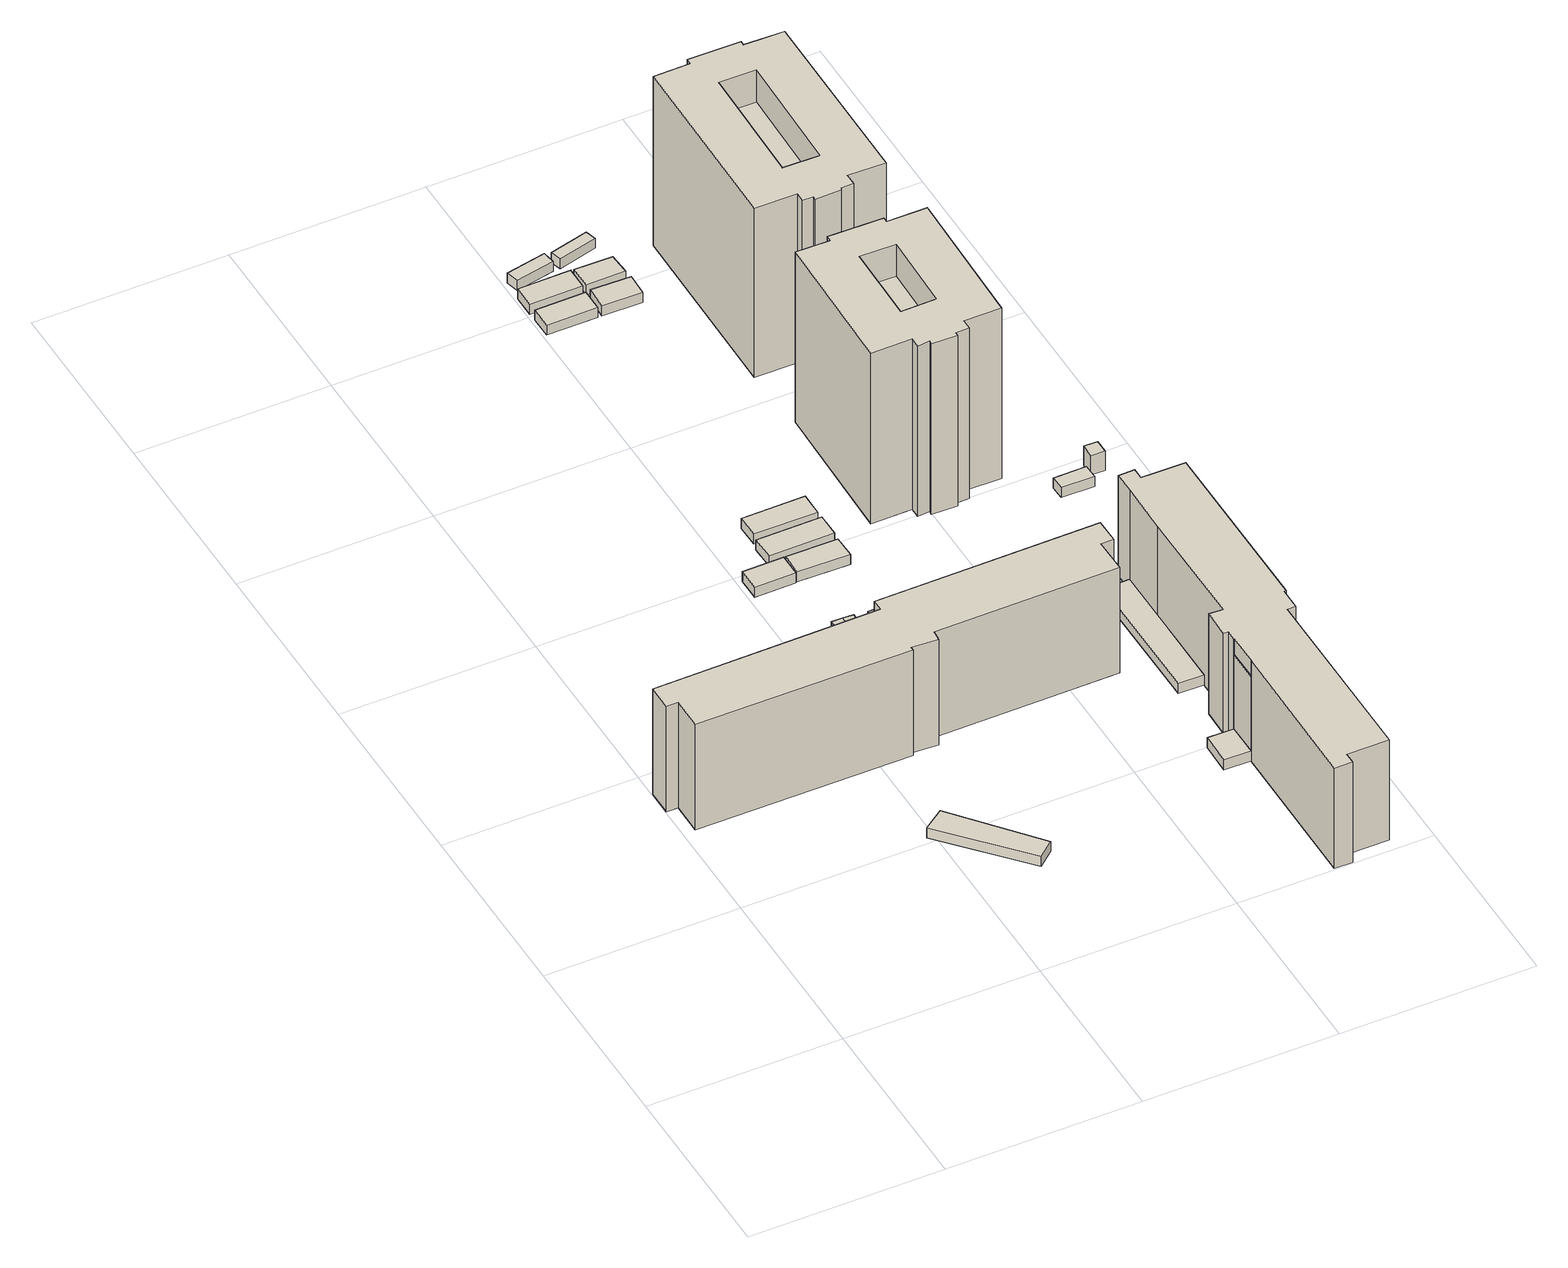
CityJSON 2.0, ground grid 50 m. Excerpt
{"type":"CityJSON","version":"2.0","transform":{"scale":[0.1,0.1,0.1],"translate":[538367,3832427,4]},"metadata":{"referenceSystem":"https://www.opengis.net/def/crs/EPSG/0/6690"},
"CityObjects":{
"building1":{"type":"Building","attributes":{"計測周辺長":66.81,"1/2500図郭":74,"区名":"住之江区","町丁目名称":"南港中５丁目","街区番号":5,"class":"3003","usage":"412","storeysAboveGround":1,"BuildingDetailAttribute.buildingRoofEdgeArea":165.66,"BuildingDetailAttribute.buildingStructureType":"610","BuildingDetailAttribute.buildingStructureOrgType":"2","BuildingDetailAttribute.detailedUsage":"1130","BuildingDetailAttribute.specifiedBuildingCoverageRate":0.6,"BuildingDetailAttribute.surveyYear":2017,"BuildingHighTideRiskAttribute.description":"1","BuildingHighTideRiskAttribute.rank":"2","BuildingHighTideRiskAttribute.depth":0.956,"BuildingIDAttribute.prefecture":"27","BuildingIDAttribute.city":"27125"},"geometry":[{"type":"Solid","lod":"1","boundaries":[[[[0,1,2,3]],[[2,4,5,3]],[[1,6,4,2]],[[0,7,6,1]],[[3,5,7,0]],[[4,6,7,5]]]]}]},
"building2":{"type":"Building","attributes":{"計測周辺長":268.54,"1/2500図郭":74,"区名":"住之江区","町丁目名称":"南港中５丁目","街区番号":5,"class":"3002","usage":"412","measuredHeight":31.6,"storeysAboveGround":9,"BuildingDetailAttribute.buildingRoofEdgeArea":1752.31,"BuildingDetailAttribute.buildingStructureType":"603","BuildingDetailAttribute.buildingStructureOrgType":"3","BuildingDetailAttribute.detailedUsage":"1130","BuildingDetailAttribute.specifiedBuildingCoverageRate":0.6,"BuildingDetailAttribute.surveyYear":2017,"BuildingHighTideRiskAttribute.description":"1","BuildingHighTideRiskAttribute.rank":"2","BuildingHighTideRiskAttribute.depth":1.13,"BuildingIDAttribute.prefecture":"27","BuildingIDAttribute.city":"27125"},"geometry":[{"type":"Solid","lod":"1","boundaries":[[[[8,9,10,11,12,13,14,15,16,17,18,19,20,21]],[[20,22,23,21]],[[19,24,22,20]],[[18,25,24,19]],[[17,26,25,18]],[[16,27,26,17]],[[15,28,27,16]],[[14,29,28,15]],[[13,30,29,14]],[[12,31,30,13]],[[11,32,31,12]],[[10,33,32,11]],[[9,34,33,10]],[[8,35,34,9]],[[21,23,35,8]],[[22,24,25,26,27,28,29,30,31,32,33,34,35,23]]]]}]},
"building3":{"type":"Building","attributes":{"計測周辺長":30.01,"1/2500図郭":74,"区名":"住之江区","町丁目名称":"南港中５丁目","街区番号":5,"class":"3003","usage":"412","storeysAboveGround":1,"BuildingDetailAttribute.buildingRoofEdgeArea":33.69,"BuildingDetailAttribute.buildingStructureType":"610","BuildingDetailAttribute.buildingStructureOrgType":"2","BuildingDetailAttribute.detailedUsage":"1130","BuildingDetailAttribute.specifiedBuildingCoverageRate":0.6,"BuildingDetailAttribute.surveyYear":2017,"BuildingHighTideRiskAttribute.description":"1","BuildingHighTideRiskAttribute.rank":"2","BuildingHighTideRiskAttribute.depth":0.664,"BuildingIDAttribute.prefecture":"27","BuildingIDAttribute.city":"27125"},"geometry":[{"type":"Solid","lod":"1","boundaries":[[[[36,37,38,39]],[[38,40,41,39]],[[37,42,40,38]],[[36,43,42,37]],[[39,41,43,36]],[[40,42,43,41]]]]}]},
"building4":{"type":"Building","attributes":{"計測周辺長":33,"1/2500図郭":74,"区名":"住之江区","町丁目名称":"南港中５丁目","街区番号":3,"class":"3003","usage":"412","storeysAboveGround":1,"BuildingDetailAttribute.buildingRoofEdgeArea":63,"BuildingDetailAttribute.buildingStructureType":"610","BuildingDetailAttribute.buildingStructureOrgType":"2","BuildingDetailAttribute.detailedUsage":"1130","BuildingDetailAttribute.specifiedBuildingCoverageRate":0.6,"BuildingDetailAttribute.surveyYear":2017,"BuildingHighTideRiskAttribute.description":"1","BuildingHighTideRiskAttribute.rank":"2","BuildingHighTideRiskAttribute.depth":1.05,"BuildingIDAttribute.prefecture":"27","BuildingIDAttribute.city":"27125"},"geometry":[{"type":"Solid","lod":"1","boundaries":[[[[44,45,46,47]],[[46,48,49,47]],[[45,50,48,46]],[[44,51,50,45]],[[47,49,51,44]],[[48,50,51,49]]]]}]},
"building5":{"type":"Building","attributes":{"計測周辺長":30.03,"1/2500図郭":74,"区名":"住之江区","町丁目名称":"南港中５丁目","街区番号":5,"class":"3003","usage":"412","storeysAboveGround":1,"BuildingDetailAttribute.buildingRoofEdgeArea":33.75,"BuildingDetailAttribute.buildingStructureType":"610","BuildingDetailAttribute.buildingStructureOrgType":"2","BuildingDetailAttribute.detailedUsage":"1130","BuildingDetailAttribute.specifiedBuildingCoverageRate":0.6,"BuildingDetailAttribute.surveyYear":2017,"BuildingHighTideRiskAttribute.description":"1","BuildingHighTideRiskAttribute.rank":"2","BuildingHighTideRiskAttribute.depth":0.664,"BuildingIDAttribute.prefecture":"27","BuildingIDAttribute.city":"27125"},"geometry":[{"type":"Solid","lod":"1","boundaries":[[[[38,52,53,39]],[[53,54,41,39]],[[52,55,54,53]],[[38,40,55,52]],[[39,41,40,38]],[[54,55,40,41]]]]}]},
"building6":{"type":"Building","attributes":{"計測周辺長":23,"1/2500図郭":74,"区名":"住之江区","町丁目名称":"南港中５丁目","街区番号":5,"class":"3001","usage":"412","storeysAboveGround":1,"BuildingDetailAttribute.buildingRoofEdgeArea":32.81,"BuildingDetailAttribute.buildingStructureType":"610","BuildingDetailAttribute.buildingStructureOrgType":"2","BuildingDetailAttribute.detailedUsage":"1130","BuildingDetailAttribute.specifiedBuildingCoverageRate":0.6,"BuildingDetailAttribute.surveyYear":2017,"BuildingHighTideRiskAttribute.description":"1","BuildingHighTideRiskAttribute.rank":"2","BuildingHighTideRiskAttribute.depth":0.844,"BuildingIDAttribute.prefecture":"27","BuildingIDAttribute.city":"27125"},"geometry":[{"type":"Solid","lod":"1","boundaries":[[[[56,57,58,59]],[[58,60,61,59]],[[57,62,60,58]],[[56,63,62,57]],[[59,61,63,56]],[[60,62,63,61]]]]}]},
"building7":{"type":"Building","attributes":{"計測周辺長":16.52,"1/2500図郭":74,"区名":"住之江区","町丁目名称":"南港中５丁目","街区番号":5,"class":"3001","usage":"412","measuredHeight":3.1,"storeysAboveGround":1,"BuildingDetailAttribute.buildingRoofEdgeArea":16.47,"BuildingDetailAttribute.buildingStructureType":"610","BuildingDetailAttribute.buildingStructureOrgType":"2","BuildingDetailAttribute.detailedUsage":"1130","BuildingDetailAttribute.specifiedBuildingCoverageRate":0.6,"BuildingDetailAttribute.surveyYear":2017,"BuildingHighTideRiskAttribute.description":"1","BuildingHighTideRiskAttribute.rank":"2","BuildingHighTideRiskAttribute.depth":0.844,"BuildingIDAttribute.prefecture":"27","BuildingIDAttribute.city":"27125"},"geometry":[{"type":"Solid","lod":"1","boundaries":[[[[64,65,66,67]],[[66,68,69,67]],[[65,70,68,66]],[[64,71,70,65]],[[67,69,71,64]],[[68,70,71,69]]]]}]},
"building8":{"type":"Building","attributes":{"計測周辺長":38.52,"1/2500図郭":74,"区名":"住之江区","町丁目名称":"南港中５丁目","街区番号":3,"class":"3003","usage":"412","storeysAboveGround":1,"BuildingDetailAttribute.buildingRoofEdgeArea":78.62,"BuildingDetailAttribute.buildingStructureType":"610","BuildingDetailAttribute.buildingStructureOrgType":"2","BuildingDetailAttribute.detailedUsage":"1130","BuildingDetailAttribute.specifiedBuildingCoverageRate":0.6,"BuildingDetailAttribute.surveyYear":2017,"BuildingHighTideRiskAttribute.description":"1","BuildingHighTideRiskAttribute.rank":"2","BuildingHighTideRiskAttribute.depth":1.04,"BuildingIDAttribute.prefecture":"27","BuildingIDAttribute.city":"27125"},"geometry":[{"type":"Solid","lod":"1","boundaries":[[[[72,73,74,75]],[[74,76,77,75]],[[73,78,76,74]],[[72,79,78,73]],[[75,77,79,72]],[[76,78,79,77]]]]}]},
"building9":{"type":"Building","attributes":{"計測周辺長":46,"1/2500図郭":74,"区名":"住之江区","町丁目名称":"南港中５丁目","街区番号":3,"class":"3003","usage":"412","storeysAboveGround":1,"BuildingDetailAttribute.buildingRoofEdgeArea":104.69,"BuildingDetailAttribute.buildingStructureType":"610","BuildingDetailAttribute.buildingStructureOrgType":"2","BuildingDetailAttribute.detailedUsage":"1130","BuildingDetailAttribute.specifiedBuildingCoverageRate":0.6,"BuildingDetailAttribute.surveyYear":2017,"BuildingHighTideRiskAttribute.description":"1","BuildingHighTideRiskAttribute.rank":"2","BuildingHighTideRiskAttribute.depth":1.04,"BuildingIDAttribute.prefecture":"27","BuildingIDAttribute.city":"27125"},"geometry":[{"type":"Solid","lod":"1","boundaries":[[[[80,81,82,83]],[[82,84,85,83]],[[81,86,84,82]],[[80,87,86,81]],[[83,85,87,80]],[[84,86,87,85]]]]}]},
"building10":{"type":"Building","attributes":{"計測周辺長":44.75,"1/2500図郭":74,"区名":"住之江区","町丁目名称":"南港中５丁目","街区番号":3,"class":"3003","usage":"412","storeysAboveGround":1,"BuildingDetailAttribute.buildingRoofEdgeArea":99.53,"BuildingDetailAttribute.buildingStructureType":"610","BuildingDetailAttribute.buildingStructureOrgType":"2","BuildingDetailAttribute.detailedUsage":"1130","BuildingDetailAttribute.specifiedBuildingCoverageRate":0.6,"BuildingDetailAttribute.surveyYear":2017,"BuildingHighTideRiskAttribute.description":"1","BuildingHighTideRiskAttribute.rank":"2","BuildingHighTideRiskAttribute.depth":0.976,"BuildingIDAttribute.prefecture":"27","BuildingIDAttribute.city":"27125"},"geometry":[{"type":"Solid","lod":"1","boundaries":[[[[88,89,90,91]],[[90,92,93,91]],[[89,94,92,90]],[[88,95,94,89]],[[91,93,95,88]],[[92,94,95,93]]]]}]},
"building11":{"type":"Building","attributes":{"計測周辺長":82.7,"1/2500図郭":74,"区名":"住之江区","町丁目名称":"南港中５丁目","街区番号":5,"class":"3003","usage":"412","storeysAboveGround":1,"BuildingDetailAttribute.buildingRoofEdgeArea":182.74,"BuildingDetailAttribute.buildingStructureType":"610","BuildingDetailAttribute.buildingStructureOrgType":"2","BuildingDetailAttribute.detailedUsage":"1130","BuildingDetailAttribute.specifiedBuildingCoverageRate":0.6,"BuildingDetailAttribute.surveyYear":2017,"BuildingHighTideRiskAttribute.description":"1","BuildingHighTideRiskAttribute.rank":"2","BuildingHighTideRiskAttribute.depth":0.971,"BuildingIDAttribute.prefecture":"27","BuildingIDAttribute.city":"27125"},"geometry":[{"type":"Solid","lod":"1","boundaries":[[[[96,97,98,99]],[[98,100,101,99]],[[97,102,100,98]],[[96,103,102,97]],[[99,101,103,96]],[[100,102,103,101]]]]}]},
"building12":{"type":"Building","attributes":{"計測周辺長":58.24,"1/2500図郭":74,"区名":"住之江区","町丁目名称":"南港中５丁目","街区番号":5,"class":"3001","usage":"412","measuredHeight":4.8,"storeysAboveGround":1,"BuildingDetailAttribute.buildingRoofEdgeArea":208.68,"BuildingDetailAttribute.buildingStructureType":"610","BuildingDetailAttribute.buildingStructureOrgType":"2","BuildingDetailAttribute.detailedUsage":"1130","BuildingDetailAttribute.specifiedBuildingCoverageRate":0.6,"BuildingDetailAttribute.surveyYear":2017,"BuildingHighTideRiskAttribute.description":"1","BuildingHighTideRiskAttribute.rank":"2","BuildingHighTideRiskAttribute.depth":1.02,"BuildingIDAttribute.prefecture":"27","BuildingIDAttribute.city":"27125"},"geometry":[{"type":"Solid","lod":"1","boundaries":[[[[104,105,106,107]],[[106,108,109,107]],[[105,110,108,106]],[[104,111,110,105]],[[107,109,111,104]],[[108,110,111,109]]]]}]},
"building13":{"type":"Building","attributes":{"計測周辺長":37.5,"1/2500図郭":74,"区名":"住之江区","町丁目名称":"南港中５丁目","街区番号":3,"class":"3003","usage":"412","storeysAboveGround":1,"BuildingDetailAttribute.buildingRoofEdgeArea":74.75,"BuildingDetailAttribute.buildingStructureType":"610","BuildingDetailAttribute.buildingStructureOrgType":"2","BuildingDetailAttribute.detailedUsage":"1130","BuildingDetailAttribute.specifiedBuildingCoverageRate":0.6,"BuildingDetailAttribute.surveyYear":2017,"BuildingHighTideRiskAttribute.description":"1","BuildingHighTideRiskAttribute.rank":"2","BuildingHighTideRiskAttribute.depth":1.19,"BuildingIDAttribute.prefecture":"27","BuildingIDAttribute.city":"27125"},"geometry":[{"type":"Solid","lod":"1","boundaries":[[[[112,113,114,115]],[[114,116,117,115]],[[113,118,116,114]],[[112,119,118,113]],[[115,117,119,112]],[[116,118,119,117]]]]}]},
"building14":{"type":"Building","attributes":{"計測周辺長":38.99,"1/2500図郭":74,"区名":"住之江区","町丁目名称":"南港中５丁目","街区番号":3,"class":"3003","usage":"412","storeysAboveGround":1,"BuildingDetailAttribute.buildingRoofEdgeArea":80.98,"BuildingDetailAttribute.buildingStructureType":"610","BuildingDetailAttribute.buildingStructureOrgType":"2","BuildingDetailAttribute.detailedUsage":"1130","BuildingDetailAttribute.specifiedBuildingCoverageRate":0.6,"BuildingDetailAttribute.surveyYear":2017,"BuildingHighTideRiskAttribute.description":"1","BuildingHighTideRiskAttribute.rank":"2","BuildingHighTideRiskAttribute.depth":1.18,"BuildingIDAttribute.prefecture":"27","BuildingIDAttribute.city":"27125"},"geometry":[{"type":"Solid","lod":"1","boundaries":[[[[120,121,122,123]],[[122,124,125,123]],[[121,126,124,122]],[[120,127,126,121]],[[123,125,127,120]],[[124,126,127,125]]]]}]},
"building15":{"type":"Building","attributes":{"計測周辺長":30.56,"1/2500図郭":74,"区名":"住之江区","町丁目名称":"南港中５丁目","街区番号":5,"class":"3003","usage":"412","storeysAboveGround":1,"BuildingDetailAttribute.buildingRoofEdgeArea":57.62,"BuildingDetailAttribute.buildingStructureType":"610","BuildingDetailAttribute.buildingStructureOrgType":"2","BuildingDetailAttribute.detailedUsage":"1130","BuildingDetailAttribute.specifiedBuildingCoverageRate":0.6,"BuildingDetailAttribute.surveyYear":2017,"BuildingHighTideRiskAttribute.description":"1","BuildingHighTideRiskAttribute.rank":"2","BuildingHighTideRiskAttribute.depth":1.09,"BuildingIDAttribute.prefecture":"27","BuildingIDAttribute.city":"27125"},"geometry":[{"type":"Solid","lod":"1","boundaries":[[[[128,129,130,131]],[[130,132,133,131]],[[129,134,132,130]],[[128,135,134,129]],[[131,133,135,128]],[[132,134,135,133]]]]}]},
"building16":{"type":"Building","attributes":{"計測周辺長":27.74,"1/2500図郭":74,"区名":"住之江区","町丁目名称":"南港中５丁目","街区番号":3,"class":"3003","usage":"412","storeysAboveGround":1,"BuildingDetailAttribute.buildingRoofEdgeArea":34.94,"BuildingDetailAttribute.buildingStructureType":"610","BuildingDetailAttribute.buildingStructureOrgType":"2","BuildingDetailAttribute.detailedUsage":"1130","BuildingDetailAttribute.specifiedBuildingCoverageRate":0.6,"BuildingDetailAttribute.surveyYear":2017,"BuildingHighTideRiskAttribute.description":"1","BuildingHighTideRiskAttribute.rank":"2","BuildingHighTideRiskAttribute.depth":1.18,"BuildingIDAttribute.prefecture":"27","BuildingIDAttribute.city":"27125"},"geometry":[{"type":"Solid","lod":"1","boundaries":[[[[136,137,138,139]],[[138,140,141,139]],[[137,142,140,138]],[[136,143,142,137]],[[139,141,143,136]],[[140,142,143,141]]]]}]},
"building17":{"type":"Building","attributes":{"class":"3003","measuredHeight":25.3,"BuildingDetailAttribute.specifiedBuildingCoverageRate":0.6,"BuildingDetailAttribute.surveyYear":2017,"BuildingHighTideRiskAttribute.description":"1","BuildingHighTideRiskAttribute.rank":"2","BuildingHighTideRiskAttribute.depth":1.09,"BuildingIDAttribute.prefecture":"27","BuildingIDAttribute.city":"27125"},"geometry":[{"type":"Solid","lod":"1","boundaries":[[[[144,145,128,131]],[[128,146,147,131]],[[145,148,146,128]],[[144,149,148,145]],[[131,147,149,144]],[[146,148,149,147]]]]}]},
"building18":{"type":"Building","attributes":{"計測周辺長":32.78,"1/2500図郭":74,"区名":"住之江区","町丁目名称":"南港中５丁目","街区番号":3,"class":"3003","usage":"412","storeysAboveGround":1,"BuildingDetailAttribute.buildingRoofEdgeArea":62.88,"BuildingDetailAttribute.buildingStructureType":"610","BuildingDetailAttribute.buildingStructureOrgType":"2","BuildingDetailAttribute.detailedUsage":"1130","BuildingDetailAttribute.specifiedBuildingCoverageRate":0.6,"BuildingDetailAttribute.surveyYear":2017,"BuildingHighTideRiskAttribute.description":"1","BuildingHighTideRiskAttribute.rank":"2","BuildingHighTideRiskAttribute.depth":1.16,"BuildingIDAttribute.prefecture":"27","BuildingIDAttribute.city":"27125"},"geometry":[{"type":"Solid","lod":"1","boundaries":[[[[150,151,152,153]],[[152,154,155,153]],[[151,156,154,152]],[[150,157,156,151]],[[153,155,157,150]],[[154,156,157,155]]]]}]},
"building19":{"type":"Building","attributes":{"計測周辺長":31.51,"1/2500図郭":74,"区名":"住之江区","町丁目名称":"南港中５丁目","街区番号":3,"class":"3003","usage":"412","storeysAboveGround":1,"BuildingDetailAttribute.buildingRoofEdgeArea":58,"BuildingDetailAttribute.buildingStructureType":"610","BuildingDetailAttribute.buildingStructureOrgType":"2","BuildingDetailAttribute.detailedUsage":"1130","BuildingDetailAttribute.specifiedBuildingCoverageRate":0.6,"BuildingDetailAttribute.surveyYear":2017,"BuildingHighTideRiskAttribute.description":"1","BuildingHighTideRiskAttribute.rank":"2","BuildingHighTideRiskAttribute.depth":1.18,"BuildingIDAttribute.prefecture":"27","BuildingIDAttribute.city":"27125"},"geometry":[{"type":"Solid","lod":"1","boundaries":[[[[158,159,160,161]],[[160,162,163,161]],[[159,164,162,160]],[[158,165,164,159]],[[161,163,165,158]],[[162,164,165,163]]]]}]},
"building20":{"type":"Building","attributes":{"計測周辺長":26.8,"1/2500図郭":74,"区名":"住之江区","町丁目名称":"南港中５丁目","街区番号":3,"class":"3003","usage":"412","storeysAboveGround":1,"BuildingDetailAttribute.buildingRoofEdgeArea":30.06,"BuildingDetailAttribute.buildingStructureType":"610","BuildingDetailAttribute.buildingStructureOrgType":"2","BuildingDetailAttribute.detailedUsage":"1130","BuildingDetailAttribute.specifiedBuildingCoverageRate":0.6,"BuildingDetailAttribute.surveyYear":2017,"BuildingHighTideRiskAttribute.description":"1","BuildingHighTideRiskAttribute.rank":"2","BuildingHighTideRiskAttribute.depth":1.23,"BuildingIDAttribute.prefecture":"27","BuildingIDAttribute.city":"27125"},"geometry":[{"type":"Solid","lod":"1","boundaries":[[[[166,167,168,169]],[[168,170,171,169]],[[167,172,170,168]],[[166,173,172,167]],[[169,171,173,166]],[[170,172,173,171]]]]}]},
"building21":{"type":"Building","attributes":{"計測周辺長":260.28,"1/2500図郭":74,"区名":"住之江区","町丁目名称":"南港中５丁目","街区番号":5,"class":"3002","usage":"412","measuredHeight":30.1,"storeysAboveGround":9,"BuildingDetailAttribute.buildingRoofEdgeArea":1666.78,"BuildingDetailAttribute.buildingStructureType":"603","BuildingDetailAttribute.buildingStructureOrgType":"3","BuildingDetailAttribute.detailedUsage":"1130","BuildingDetailAttribute.specifiedBuildingCoverageRate":0.6,"BuildingDetailAttribute.surveyYear":2017,"BuildingHighTideRiskAttribute.description":"1","BuildingHighTideRiskAttribute.rank":"2","BuildingHighTideRiskAttribute.depth":1.33,"BuildingIDAttribute.prefecture":"27","BuildingIDAttribute.city":"27125"},"geometry":[{"type":"Solid","lod":"1","boundaries":[[[[174,175,176,177,178,179,180,181,182,183,184,185,186,187,188,189,190,191,192,193,194,195]],[[194,196,197,195]],[[193,198,196,194]],[[192,199,198,193]],[[191,200,199,192]],[[190,201,200,191]],[[189,202,201,190]],[[188,203,202,189]],[[187,204,203,188]],[[186,205,204,187]],[[185,206,205,186]],[[184,207,206,185]],[[183,208,207,184]],[[182,209,208,183]],[[181,210,209,182]],[[180,211,210,181]],[[179,212,211,180]],[[178,213,212,179]],[[177,214,213,178]],[[176,215,214,177]],[[175,216,215,176]],[[174,217,216,175]],[[195,197,217,174]],[[196,198,199,200,201,202,203,204,205,206,207,208,209,210,211,212,213,214,215,216,217,197]]]]}]},
"building22":{"type":"Building","attributes":{"計測周辺長":86.45,"1/2500図郭":74,"区名":"住之江区","町丁目名称":"南港中５丁目","街区番号":5,"class":"3003","usage":"412","storeysAboveGround":1,"BuildingDetailAttribute.buildingRoofEdgeArea":242.31,"BuildingDetailAttribute.buildingStructureType":"610","BuildingDetailAttribute.buildingStructureOrgType":"2","BuildingDetailAttribute.detailedUsage":"1130","BuildingDetailAttribute.specifiedBuildingCoverageRate":0.6,"BuildingDetailAttribute.surveyYear":2017,"BuildingHighTideRiskAttribute.description":"1","BuildingHighTideRiskAttribute.rank":"2","BuildingHighTideRiskAttribute.depth":0.992,"BuildingIDAttribute.prefecture":"27","BuildingIDAttribute.city":"27125"},"geometry":[{"type":"Solid","lod":"1","boundaries":[[[[218,219,220,221,222]],[[221,223,224,222]],[[220,225,223,221]],[[219,226,225,220]],[[218,227,226,219]],[[222,224,227,218]],[[223,225,226,227,224]]]]}]},
"building23":{"type":"Building","attributes":{"計測周辺長":213.13,"1/2500図郭":74,"区名":"住之江区","町丁目名称":"南港中５丁目","街区番号":3,"class":"3002","usage":"412","measuredHeight":51.3,"storeysAboveGround":14,"BuildingDetailAttribute.buildingRoofEdgeArea":1142.28,"BuildingDetailAttribute.buildingStructureType":"603","BuildingDetailAttribute.buildingStructureOrgType":"3","BuildingDetailAttribute.detailedUsage":"1130","BuildingDetailAttribute.specifiedBuildingCoverageRate":0.6,"BuildingDetailAttribute.surveyYear":2017,"BuildingHighTideRiskAttribute.description":"1","BuildingHighTideRiskAttribute.rank":"2","BuildingHighTideRiskAttribute.depth":0.792,"BuildingIDAttribute.prefecture":"27","BuildingIDAttribute.city":"27125"},"geometry":[{"type":"Solid","lod":"1","boundaries":[[[[228,229,230,231,232,233,234,235,236,237,238,239,240,241,242,243],[244,245,246,247]],[[242,248,249,243]],[[241,250,248,242]],[[240,251,250,241]],[[239,252,251,240]],[[238,253,252,239]],[[237,254,253,238]],[[236,255,254,237]],[[235,256,255,236]],[[234,257,256,235]],[[233,258,257,234]],[[232,259,258,233]],[[231,260,259,232]],[[230,261,260,231]],[[229,262,261,230]],[[228,263,262,229]],[[243,249,263,228]],[[246,264,265,247]],[[245,266,264,246]],[[244,267,266,245]],[[247,265,267,244]],[[248,250,251,252,253,254,255,256,257,258,259,260,261,262,263,249],[264,266,267,265]]]]}]},
"building24":{"type":"Building","attributes":{"class":"3002","measuredHeight":41.5,"BuildingDetailAttribute.specifiedBuildingCoverageRate":0.6,"BuildingDetailAttribute.surveyYear":2017,"BuildingHighTideRiskAttribute.description":"1","BuildingHighTideRiskAttribute.rank":"2","BuildingHighTideRiskAttribute.depth":0.664,"BuildingIDAttribute.prefecture":"27","BuildingIDAttribute.city":"27125"},"geometry":[{"type":"Solid","lod":"1","boundaries":[[[[268,269,270,271]],[[270,272,273,271]],[[269,274,272,270]],[[268,275,274,269]],[[271,273,275,268]],[[272,274,275,273]]]]}]},
"building25":{"type":"Building","attributes":{"計測周辺長":260.61,"1/2500図郭":74,"区名":"住之江区","町丁目名称":"南港中５丁目","街区番号":3,"class":"3002","usage":"412","measuredHeight":50.8,"storeysAboveGround":14,"BuildingDetailAttribute.buildingRoofEdgeArea":1433.97,"BuildingDetailAttribute.buildingStructureType":"603","BuildingDetailAttribute.buildingStructureOrgType":"3","BuildingDetailAttribute.detailedUsage":"1130","BuildingDetailAttribute.specifiedBuildingCoverageRate":0.6,"BuildingDetailAttribute.surveyYear":2017,"BuildingHighTideRiskAttribute.description":"1","BuildingHighTideRiskAttribute.rank":"2","BuildingHighTideRiskAttribute.depth":0.776,"BuildingIDAttribute.prefecture":"27","BuildingIDAttribute.city":"27125"},"geometry":[{"type":"Solid","lod":"1","boundaries":[[[[276,277,278,279,280,281,282,283,284,285,286,287,288,289,290,291],[292,293,294,295]],[[290,296,297,291]],[[289,298,296,290]],[[288,299,298,289]],[[287,300,299,288]],[[286,301,300,287]],[[285,302,301,286]],[[284,303,302,285]],[[283,304,303,284]],[[282,305,304,283]],[[281,306,305,282]],[[280,307,306,281]],[[279,308,307,280]],[[278,309,308,279]],[[277,310,309,278]],[[276,311,310,277]],[[291,297,311,276]],[[294,312,313,295]],[[293,314,312,294]],[[292,315,314,293]],[[295,313,315,292]],[[296,298,299,300,301,302,303,304,305,306,307,308,309,310,311,297],[312,314,315,313]]]]}]},
"building26":{"type":"Building","attributes":{"class":"3002","measuredHeight":41.1,"BuildingDetailAttribute.specifiedBuildingCoverageRate":0.6,"BuildingDetailAttribute.surveyYear":2017,"BuildingHighTideRiskAttribute.description":"1","BuildingHighTideRiskAttribute.rank":"2","BuildingHighTideRiskAttribute.depth":0.665,"BuildingIDAttribute.prefecture":"27","BuildingIDAttribute.city":"27125"},"geometry":[{"type":"Solid","lod":"1","boundaries":[[[[316,317,318,319]],[[318,320,321,319]],[[317,322,320,318]],[[316,323,322,317]],[[319,321,323,316]],[[320,322,323,321]]]]}]},
"building27":{"type":"Building","attributes":{"計測周辺長":36.75,"1/2500図郭":74,"区名":"住之江区","町丁目名称":"南港中５丁目","街区番号":5,"class":"3003","usage":"412","storeysAboveGround":1,"BuildingDetailAttribute.buildingRoofEdgeArea":65.81,"BuildingDetailAttribute.buildingStructureType":"610","BuildingDetailAttribute.buildingStructureOrgType":"2","BuildingDetailAttribute.detailedUsage":"1130","BuildingDetailAttribute.specifiedBuildingCoverageRate":0.6,"BuildingDetailAttribute.surveyYear":2017,"BuildingHighTideRiskAttribute.description":"1","BuildingHighTideRiskAttribute.rank":"2","BuildingHighTideRiskAttribute.depth":1.06,"BuildingIDAttribute.prefecture":"27","BuildingIDAttribute.city":"27125"},"geometry":[{"type":"Solid","lod":"1","boundaries":[[[[324,325,326,327]],[[326,328,329,327]],[[325,330,328,326]],[[324,331,330,325]],[[327,329,331,324]],[[328,330,331,329]]]]}]},
"building28":{"type":"Building","attributes":{"計測周辺長":24.75,"1/2500図郭":74,"区名":"住之江区","町丁目名称":"南港中５丁目","街区番号":3,"class":"3001","usage":"412","storeysAboveGround":1,"BuildingDetailAttribute.buildingRoofEdgeArea":32.94,"BuildingDetailAttribute.buildingStructureType":"610","BuildingDetailAttribute.buildingStructureOrgType":"2","BuildingDetailAttribute.detailedUsage":"1130","BuildingDetailAttribute.specifiedBuildingCoverageRate":0.6,"BuildingDetailAttribute.surveyYear":2017,"BuildingHighTideRiskAttribute.description":"1","BuildingHighTideRiskAttribute.rank":"2","BuildingHighTideRiskAttribute.depth":1.17,"BuildingIDAttribute.prefecture":"27","BuildingIDAttribute.city":"27125"},"geometry":[{"type":"Solid","lod":"1","boundaries":[[[[332,333,334,335]],[[334,336,337,335]],[[333,338,336,334]],[[332,339,338,333]],[[335,337,339,332]],[[336,338,339,337]]]]}]},
"building29":{"type":"Building","attributes":{"計測周辺長":57.85,"1/2500図郭":74,"区名":"住之江区","町丁目名称":"南港中５丁目","街区番号":3,"class":"3001","usage":"412","measuredHeight":5.8,"storeysAboveGround":2,"BuildingDetailAttribute.buildingRoofEdgeArea":161.95,"BuildingDetailAttribute.buildingStructureType":"610","BuildingDetailAttribute.buildingStructureOrgType":"2","BuildingDetailAttribute.detailedUsage":"1130","BuildingDetailAttribute.specifiedBuildingCoverageRate":0.6,"BuildingDetailAttribute.surveyYear":2017,"BuildingHighTideRiskAttribute.description":"1","BuildingHighTideRiskAttribute.rank":"2","BuildingHighTideRiskAttribute.depth":1.23,"BuildingIDAttribute.prefecture":"27","BuildingIDAttribute.city":"27125"},"geometry":[{"type":"Solid","lod":"1","boundaries":[[[[340,341,342,343]],[[342,344,345,343]],[[341,346,344,342]],[[340,347,346,341]],[[343,345,347,340]],[[344,346,347,345]]]]}]},
"building30":{"type":"Building","attributes":{"class":"3001","BuildingDetailAttribute.specifiedBuildingCoverageRate":0.6,"BuildingDetailAttribute.surveyYear":2017,"BuildingHighTideRiskAttribute.description":"1","BuildingHighTideRiskAttribute.rank":"2","BuildingHighTideRiskAttribute.depth":0.987,"BuildingIDAttribute.prefecture":"27","BuildingIDAttribute.city":"27125"},"geometry":[{"type":"Solid","lod":"1","boundaries":[[[[348,349,350,351]],[[350,352,353,351]],[[349,354,352,350]],[[348,355,354,349]],[[351,353,355,348]],[[352,354,355,353]]]]}]},
"building31":{"type":"Building","attributes":{"class":"3001","BuildingDetailAttribute.specifiedBuildingCoverageRate":0.6,"BuildingDetailAttribute.surveyYear":2017,"BuildingHighTideRiskAttribute.description":"1","BuildingHighTideRiskAttribute.rank":"2","BuildingHighTideRiskAttribute.depth":0.972,"BuildingIDAttribute.prefecture":"27","BuildingIDAttribute.city":"27125"},"geometry":[{"type":"Solid","lod":"1","boundaries":[[[[356,357,358,359]],[[358,360,361,359]],[[357,362,360,358]],[[356,363,362,357]],[[359,361,363,356]],[[360,362,363,361]]]]}]}
},
"vertices":[
[481,517,11],[535,555,11],[707,347,11],[665,312,11],[707,347,41],[665,312,41],[535,555,41],[481,517,41],
[31,780,11],[32,865,11],[2,865,11],[2,932,11],[581,936,11],[581,966,11],[1156,969,11],[1157,904,11],[1124,904,11],[1125,814,11],[653,811,11],[650,784,11],[583,788,11],[583,778,11],[583,788,328],[583,778,328],[650,784,328],[653,811,328],[1125,814,328],[1124,904,328],[1157,904,328],[1156,969,328],[581,966,328],[581,936,328],[2,932,328],[2,865,328],[32,865,328],[31,780,328],
[612,1113,12],[613,1236,12],[641,1236,12],[640,1114,12],[641,1236,42],[640,1114,42],[613,1236,42],[612,1113,42],
[514,1420,11],[514,1480,11],[619,1481,11],[619,1421,11],[619,1481,41],[619,1421,41],[514,1480,41],[514,1420,41],
[668,1234,12],[667,1112,12],[667,1112,42],[668,1234,42],
[697,1114,13],[697,1177,13],[749,1177,13],[750,1115,13],[749,1177,43],[750,1115,43],[697,1177,43],[697,1114,43],
[701,1197,11],[701,1229,11],[751,1230,11],[749,1195,11],[751,1230,42],[749,1195,42],[701,1229,42],[701,1197,42],
[622,1423,11],[624,1481,11],[756,1480,11],[757,1420,11],[756,1480,41],[757,1420,41],[624,1481,41],[622,1423,41],
[591,1498,12],[590,1561,12],[758,1562,12],[758,1500,12],[758,1562,42],[758,1500,42],[590,1561,42],[591,1498,42],
[595,1581,12],[594,1641,12],[757,1642,12],[757,1580,12],[757,1642,42],[757,1580,42],[594,1641,42],[595,1581,42],
[744,975,13],[744,1025,13],[1107,1028,13],[1107,977,13],[1107,1028,43],[1107,977,43],[744,1025,43],[744,975,43],
[795,1103,11],[796,1230,11],[958,1229,11],[960,1102,11],[958,1229,58],[960,1102,58],[796,1230,58],[795,1103,58],
[509,2427,10],[509,2485,10],[639,2486,10],[639,2428,10],[639,2486,40],[639,2428,40],[509,2485,40],[509,2427,40],
[508,2507,10],[508,2567,10],[643,2568,10],[643,2508,10],[643,2568,40],[643,2508,40],[508,2567,40],[508,2507,40],
[1250,413,10],[1181,414,10],[1183,499,10],[1250,498,10],[1183,499,40],[1250,498,40],[1181,414,40],[1250,413,40],
[512,2625,10],[617,2646,10],[622,2613,10],[520,2592,10],[622,2613,40],[520,2592,40],[617,2646,40],[512,2625,40],
[1251,498,10],[1251,413,10],[1250,413,263],[1250,498,263],[1251,413,263],[1251,498,263],
[649,2426,11],[651,2488,11],[754,2485,11],[752,2425,11],[754,2485,41],[752,2425,41],[651,2488,41],[649,2426,41],
[651,2506,11],[650,2566,11],[748,2564,11],[751,2507,11],[748,2564,41],[751,2507,41],[650,2566,41],[651,2506,41],
[632,2641,10],[734,2667,10],[742,2639,10],[640,2613,10],[742,2639,40],[640,2613,40],[734,2667,40],[632,2641,40],
[1275,1055,9],[1275,1110,9],[1317,1111,9],[1317,1081,9],[1430,1079,9],[1430,589,9],[1425,589,9],[1425,532,9],[1403,532,9],[1403,32,9],[1295,33,9],[1295,3,9],[1248,3,9],[1250,413,9],[1251,413,9],[1251,498,9],[1250,498,9],[1250,525,9],[1238,525,9],[1240,600,9],[1275,598,9],[1275,916,9],[1275,598,310],[1275,916,310],[1240,600,310],[1238,525,310],[1250,525,310],[1250,498,310],[1251,498,310],[1251,413,310],[1250,413,310],[1248,3,310],[1295,3,310],[1295,33,310],[1403,32,310],[1403,532,310],[1425,532,310],[1425,589,310],[1430,589,310],[1430,1079,310],[1317,1081,310],[1317,1111,310],[1275,1110,310],[1275,1055,310],
[1275,916,12],[1274,688,12],[1209,690,12],[1208,1054,12],[1275,1055,12],[1208,1054,42],[1275,1055,42],[1209,690,42],[1274,688,42],[1275,916,42],
[996,1487,11],[998,1497,11],[966,1494,11],[966,1522,11],[861,1521,11],[869,1906,11],[957,1904,11],[957,1919,11],[1099,1916,11],[1099,1903,11],[1202,1902,11],[1193,1522,11],[1098,1523,11],[1098,1496,11],[1063,1495,11],[1063,1485,11],[1082,1823,11],[990,1825,11],[987,1617,11],[1077,1618,11],[1063,1495,523],[1063,1485,523],[1098,1496,523],[1098,1523,523],[1193,1522,523],[1202,1902,523],[1099,1903,523],[1099,1916,523],[957,1919,523],[957,1904,523],[869,1906,523],[861,1521,523],[966,1522,523],[966,1494,523],[998,1497,523],[996,1487,523],[987,1617,523],[1077,1618,523],[990,1825,523],[1082,1823,523],
[987,1617,14],[990,1825,14],[1082,1823,14],[1077,1618,14],[1082,1823,429],[1077,1618,429],[990,1825,429],[987,1617,429],
[993,2047,11],[993,2057,11],[965,2057,11],[965,2082,11],[857,2083,11],[862,2586,11],[957,2587,11],[957,2602,11],[1092,2600,11],[1092,2588,11],[1195,2586,11],[1192,2084,11],[1095,2086,11],[1095,2056,11],[1063,2055,11],[1060,2048,11],[1078,2498,11],[983,2499,11],[977,2177,11],[1071,2175,11],[1063,2055,519],[1060,2048,519],[1095,2056,519],[1095,2086,519],[1192,2084,519],[1195,2586,519],[1092,2588,519],[1092,2600,519],[957,2602,519],[957,2587,519],[862,2586,519],[857,2083,519],[965,2082,519],[965,2057,519],[993,2057,519],[993,2047,519],[977,2177,519],[1071,2175,519],[983,2499,519],[1078,2498,519],
[977,2177,13],[983,2499,13],[1078,2498,13],[1071,2175,13],[1078,2498,424],[1071,2175,424],[983,2499,424],[977,2177,424],
[1322,1116,13],[1321,1163,13],[1456,1164,13],[1457,1114,13],[1456,1164,43],[1457,1114,43],[1321,1163,43],[1322,1116,43],
[1282,1403,11],[1281,1440,11],[1366,1441,11],[1367,1401,11],[1366,1441,41],[1367,1401,41],[1281,1440,41],[1282,1403,41],
[1413,1440,10],[1377,1441,10],[1378,1478,10],[1413,1477,10],[1378,1478,68],[1413,1477,68],[1377,1441,68],[1413,1440,68],
[1332,2090,16],[1332,2115,16],[1352,2118,16],[1352,2091,16],[1352,2118,46],[1352,2091,46],[1332,2115,46],[1332,2090,46],
[1304,2175,14],[1304,2190,14],[1346,2193,14],[1346,2175,14],[1346,2193,44],[1346,2175,44],[1304,2190,44],[1304,2175,44]
]}
